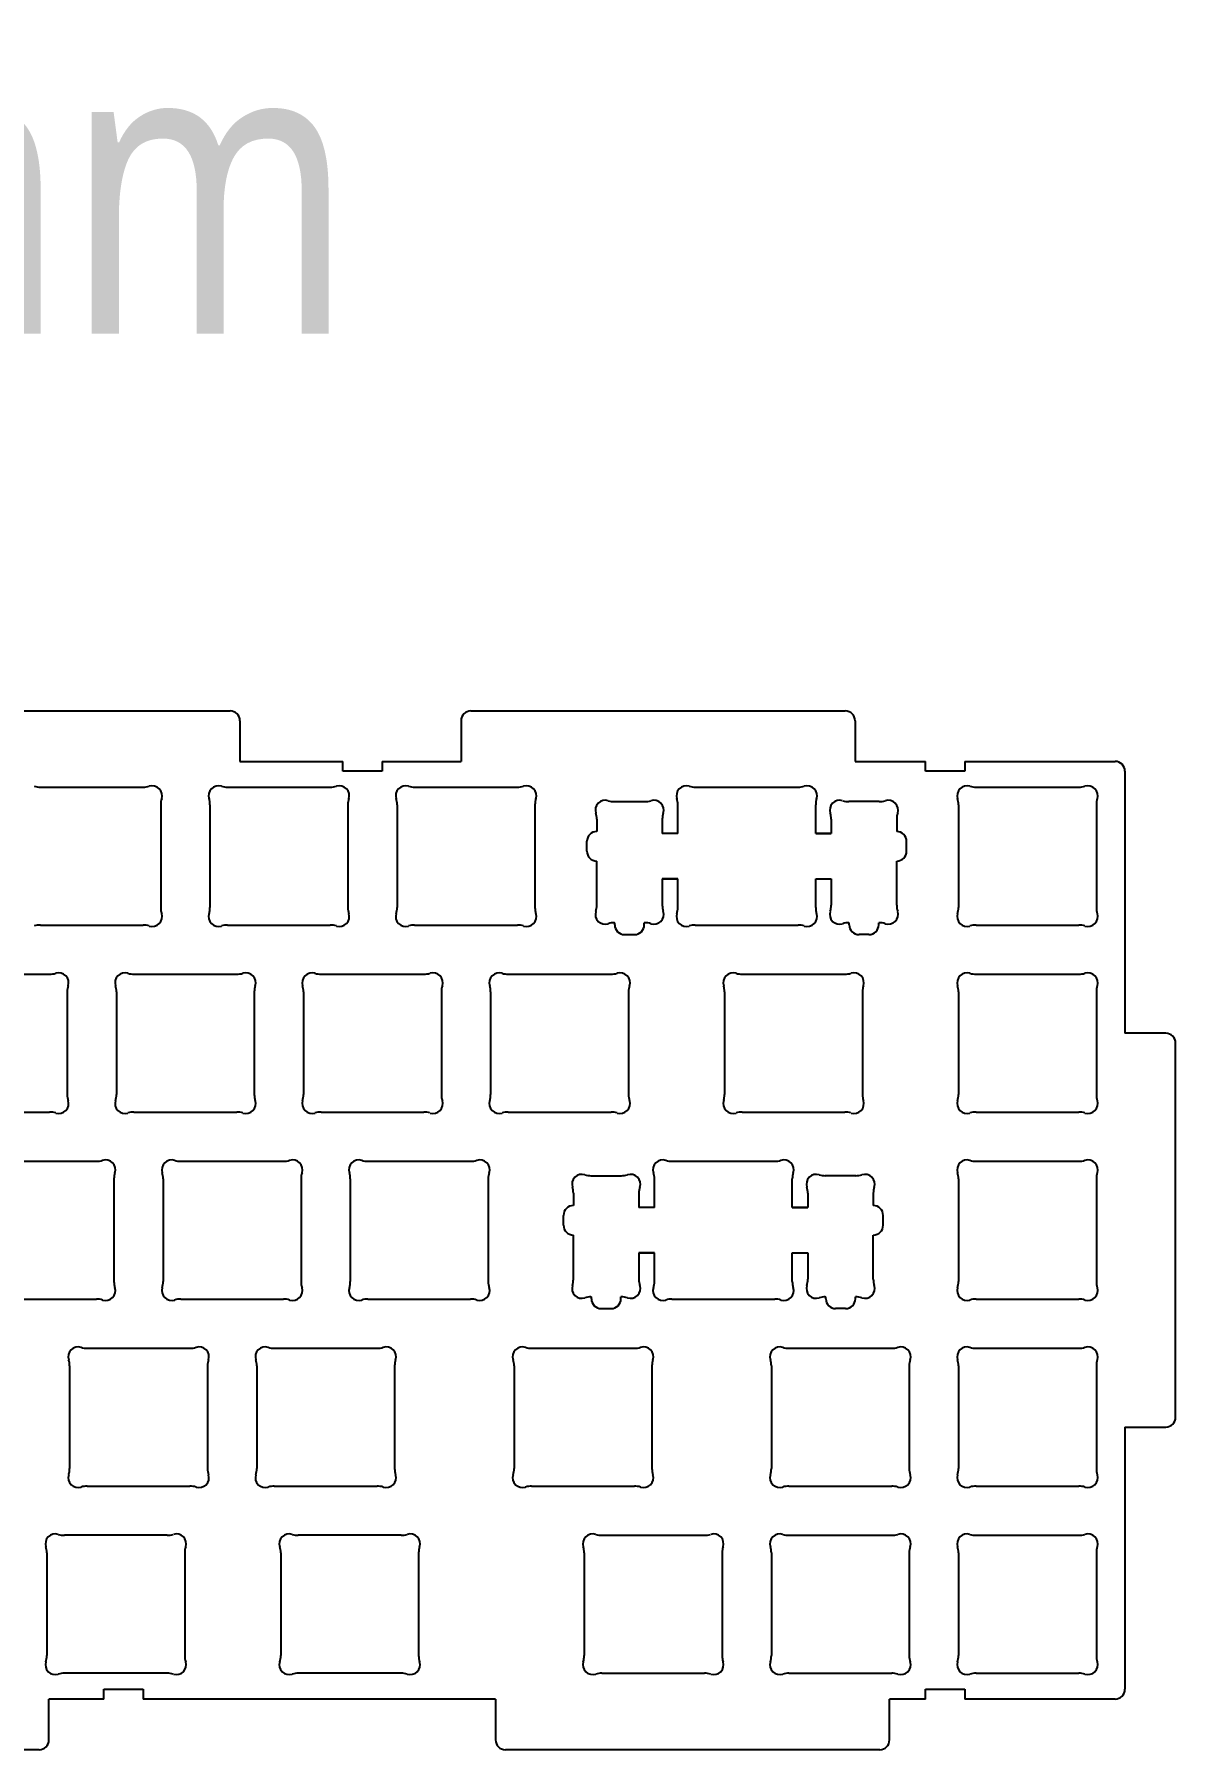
# Model space of a CAD drawing. Header units: inches. Extents: x 70 to 1310, y 181 to 772.
# Drawn here: x 1194 to 1309.8, y 515.4 to 689.6 of the extents above; entities that cross this region are included whole.
import ezdxf

# ---------------------------------------------------------------- set-up
doc = ezdxf.new("R2010")
doc.units = ezdxf.units.IN
doc.header["$LTSCALE"] = 1.21
doc.header["$MEASUREMENT"] = 0
doc.layers.get('0').update_dxf_attribs({"linetype": 'CONTINUOUS'})
doc.styles.get("Standard").update_dxf_attribs({"font": 'txt', "width": 0.8})

msp = doc.modelspace()

# ---------------------------------------------------------------- linework, layer by layer
at = {"linetype": 'Continuous'}
for p, q in [((1175.86, 620.91), (1213.83, 620.91)), ((1214.83, 619.91), (1214.83, 615.78)), ((1214.83, 615.78), (1225.29, 615.78)), ((1225.29, 614.78), (1225.29, 615.78)), ((1229.29, 615.78), (1229.29, 614.78)), ((1277.29, 615.78), (1284.44, 615.78)), ((1284.44, 614.78), (1284.44, 615.78)), ((1288.44, 615.78), (1303.69, 615.78)), ((1288.44, 615.78), (1288.44, 614.78)), ((1229.29, 614.78), (1225.29, 614.78)), ((1288.44, 614.78), (1284.44, 614.78)), ((1304.69, 614.78), (1304.69, 588.16)), ((1308.84, 588.16), (1304.69, 588.16)), ((1309.84, 549.16), (1309.84, 587.16)), ((1304.69, 548.16), (1308.84, 548.16)), ((1304.69, 548.16), (1304.69, 521.53)), ((1201.02, 520.53), (1201.02, 521.53)), ((1201.02, 521.53), (1205.02, 521.53)), ((1205.02, 521.53), (1205.02, 520.53)), ((1284.44, 520.53), (1284.44, 521.53)), ((1284.44, 521.53), (1288.44, 521.53)), ((1288.44, 521.53), (1288.44, 520.53)), ((1195.44, 516.38), (1195.44, 520.53)), ((1201.02, 520.53), (1195.44, 520.53)), ((1240.79, 520.53), (1205.02, 520.53)), ((1280.79, 516.38), (1280.79, 520.53)), ((1284.44, 520.53), (1280.79, 520.53)), ((1303.69, 520.53), (1288.44, 520.53)), ((1194.44, 515.38), (1156.44, 515.38)), ((1279.79, 515.38), (1241.79, 515.38))]:
    msp.add_line(p, q, dxfattribs=at)
for p, q in [((1238.29, 620.91), (1276.29, 620.91)), ((1237.29, 619.91), (1237.29, 615.78)), ((1277.29, 619.91), (1277.29, 615.78)), ((1229.29, 615.78), (1237.29, 615.78)), ((1194.57, 613.16), (1205.01, 613.16)), ((1213.57, 613.16), (1224.01, 613.16)), ((1232.57, 613.16), (1243.01, 613.16)), ((1252.85, 611.69), (1255.94, 611.69)), ((1261.07, 613.16), (1271.51, 613.16)), ((1279.74, 611.69), (1276.65, 611.69)), ((1289.57, 613.16), (1300.01, 613.16)), ((1206.79, 611.38), (1206.79, 600.94)), ((1211.79, 611.38), (1211.79, 600.94)), ((1225.79, 611.38), (1225.79, 600.94)), ((1230.79, 611.38), (1230.79, 600.94)), ((1244.79, 611.38), (1244.79, 600.94)), ((1259.29, 608.46), (1259.29, 611.38)), ((1273.29, 608.46), (1273.29, 611.38)), ((1287.79, 611.38), (1287.79, 600.94)), ((1301.79, 611.38), (1301.79, 600.94)), ((1251.07, 609.91), (1251.07, 608.66)), ((1257.72, 609.91), (1257.72, 608.46)), ((1259.29, 608.46), (1257.72, 608.46)), ((1273.29, 608.46), (1274.87, 608.46)), ((1274.87, 609.91), (1274.87, 608.46)), ((1281.52, 609.91), (1281.52, 608.66)), ((1250.07, 606.66), (1250.07, 607.66)), ((1282.52, 606.66), (1282.52, 607.66)), ((1251.07, 601.17), (1251.07, 605.66)), ((1281.52, 601.17), (1281.52, 605.66)), ((1259.29, 603.86), (1257.72, 603.86)), ((1257.72, 603.86), (1257.72, 601.17)), ((1259.29, 600.94), (1259.29, 603.86)), ((1273.29, 603.86), (1274.87, 603.86)), ((1273.29, 600.94), (1273.29, 603.86)), ((1274.87, 603.86), (1274.87, 601.17)), ((1194.57, 599.16), (1205.01, 599.16)), ((1213.57, 599.16), (1224.01, 599.16)), ((1232.57, 599.16), (1243.01, 599.16)), ((1252.85, 599.39), (1252.89, 599.39)), ((1252.89, 599.19), (1252.89, 599.39)), ((1253.89, 598.19), (1254.89, 598.19)), ((1255.89, 599.19), (1255.89, 599.39)), ((1255.94, 599.39), (1255.89, 599.39)), ((1261.07, 599.16), (1271.51, 599.16)), ((1276.65, 599.39), (1276.69, 599.39)), ((1276.69, 599.19), (1276.69, 599.39)), ((1278.69, 598.19), (1277.69, 598.19)), ((1279.69, 599.19), (1279.69, 599.39)), ((1279.74, 599.39), (1279.69, 599.39)), ((1289.57, 599.16), (1300.01, 599.16)), ((1185.07, 594.16), (1195.51, 594.16)), ((1204.07, 594.16), (1214.51, 594.16)), ((1223.07, 594.16), (1233.51, 594.16)), ((1242.07, 594.16), (1252.51, 594.16)), ((1265.82, 594.16), (1276.26, 594.16)), ((1289.57, 594.16), (1300.01, 594.16)), ((1197.29, 592.38), (1197.29, 581.94)), ((1202.29, 592.38), (1202.29, 581.94)), ((1216.29, 592.38), (1216.29, 581.94)), ((1221.29, 592.38), (1221.29, 581.94)), ((1235.29, 592.38), (1235.29, 581.94)), ((1240.29, 592.38), (1240.29, 581.94)), ((1254.29, 592.38), (1254.29, 581.94)), ((1264.04, 592.38), (1264.04, 581.94)), ((1278.04, 592.38), (1278.04, 581.94)), ((1287.79, 592.38), (1287.79, 581.94)), ((1301.79, 592.38), (1301.79, 581.94)), ((1185.07, 580.16), (1195.51, 580.16)), ((1204.07, 580.16), (1214.51, 580.16)), ((1223.07, 580.16), (1233.51, 580.16)), ((1242.07, 580.16), (1252.51, 580.16)), ((1265.82, 580.16), (1276.26, 580.16)), ((1289.57, 580.16), (1300.01, 580.16)), ((1189.82, 575.16), (1200.26, 575.16)), ((1208.82, 575.16), (1219.26, 575.16)), ((1227.82, 575.16), (1238.26, 575.16)), ((1258.7, 575.16), (1269.14, 575.16)), ((1289.57, 575.16), (1300.01, 575.16)), ((1202.04, 573.38), (1202.04, 562.94)), ((1207.04, 573.38), (1207.04, 562.94)), ((1221.04, 573.38), (1221.04, 562.94)), ((1226.04, 573.38), (1226.04, 562.94)), ((1240.04, 573.38), (1240.04, 562.94)), ((1250.47, 573.69), (1253.56, 573.69)), ((1256.92, 570.46), (1256.92, 573.38)), ((1270.92, 570.46), (1270.92, 573.38)), ((1277.36, 573.69), (1274.27, 573.69)), ((1287.79, 573.38), (1287.79, 562.94)), ((1301.79, 573.38), (1301.79, 562.94)), ((1248.69, 571.91), (1248.69, 570.66)), ((1255.34, 571.91), (1255.34, 570.46)), ((1272.49, 571.91), (1272.49, 570.46)), ((1279.14, 571.91), (1279.14, 570.66)), ((1256.92, 570.46), (1255.34, 570.46)), ((1270.92, 570.46), (1272.49, 570.46)), ((1247.69, 568.66), (1247.69, 569.66)), ((1280.14, 568.66), (1280.14, 569.66)), ((1248.69, 563.17), (1248.69, 567.66)), ((1279.14, 563.17), (1279.14, 567.66)), ((1256.92, 565.86), (1255.34, 565.86)), ((1255.34, 565.86), (1255.34, 563.17)), ((1256.92, 562.94), (1256.92, 565.86)), ((1270.92, 565.86), (1272.49, 565.86)), ((1270.92, 562.94), (1270.92, 565.86)), ((1272.49, 565.86), (1272.49, 563.17)), ((1189.82, 561.16), (1200.26, 561.16)), ((1208.82, 561.16), (1219.26, 561.16)), ((1227.82, 561.16), (1238.26, 561.16)), ((1250.47, 561.39), (1250.52, 561.39)), ((1250.52, 561.19), (1250.52, 561.39)), ((1253.52, 561.19), (1253.52, 561.39)), ((1253.56, 561.39), (1253.52, 561.39)), ((1258.7, 561.16), (1269.14, 561.16)), ((1274.27, 561.39), (1274.32, 561.39)), ((1274.32, 561.19), (1274.32, 561.39)), ((1277.32, 561.19), (1277.32, 561.39)), ((1277.36, 561.39), (1277.32, 561.39)), ((1289.57, 561.16), (1300.01, 561.16)), ((1251.52, 560.19), (1252.52, 560.19)), ((1276.32, 560.19), (1275.32, 560.19)), ((1199.32, 556.16), (1209.76, 556.16)), ((1218.32, 556.16), (1228.76, 556.16)), ((1244.45, 556.16), (1254.89, 556.16)), ((1270.57, 556.16), (1281.01, 556.16)), ((1289.57, 556.16), (1300.01, 556.16)), ((1197.54, 554.38), (1197.54, 543.94)), ((1211.54, 554.38), (1211.54, 543.94)), ((1216.54, 554.38), (1216.54, 543.94)), ((1230.54, 554.38), (1230.54, 543.94)), ((1242.67, 554.38), (1242.67, 543.94)), ((1256.67, 554.38), (1256.67, 543.94)), ((1268.79, 554.38), (1268.79, 543.94)), ((1282.79, 554.38), (1282.79, 543.94)), ((1287.79, 554.38), (1287.79, 543.94)), ((1301.79, 554.38), (1301.79, 543.94)), ((1199.32, 542.16), (1209.76, 542.16)), ((1218.32, 542.16), (1228.76, 542.16)), ((1244.45, 542.16), (1254.89, 542.16)), ((1270.57, 542.16), (1281.01, 542.16)), ((1289.57, 542.16), (1300.01, 542.16)), ((1207.45, 537.16), (1197.01, 537.16)), ((1231.2, 537.16), (1220.76, 537.16)), ((1251.57, 537.16), (1262.01, 537.16)), ((1270.57, 537.16), (1281.01, 537.16)), ((1289.57, 537.16), (1300.01, 537.16)), ((1195.23, 535.38), (1195.23, 524.94)), ((1209.23, 535.38), (1209.23, 524.94)), ((1218.98, 535.38), (1218.98, 524.94)), ((1232.98, 535.38), (1232.98, 524.94)), ((1249.79, 535.38), (1249.79, 524.94)), ((1263.79, 535.38), (1263.79, 524.94)), ((1268.79, 535.38), (1268.79, 524.94)), ((1282.79, 535.38), (1282.79, 524.94)), ((1287.79, 535.38), (1287.79, 524.94)), ((1301.79, 535.38), (1301.79, 524.94)), ((1207.45, 523.16), (1197.01, 523.16)), ((1231.2, 523.16), (1220.76, 523.16)), ((1251.57, 523.16), (1262.01, 523.16)), ((1270.57, 523.16), (1281.01, 523.16)), ((1289.57, 523.16), (1300.01, 523.16)), ((1240.79, 520.53), (1240.79, 516.38))]:
    msp.add_line(p, q)
at = {"color": 0}
for p, q in [((1259.29, 608.46), (1257.77, 608.46)), ((1274.82, 608.46), (1273.29, 608.46)), ((1257.77, 603.86), (1259.29, 603.86)), ((1273.29, 603.86), (1274.82, 603.86)), ((1256.92, 570.46), (1255.39, 570.46)), ((1272.44, 570.46), (1270.92, 570.46)), ((1255.39, 565.86), (1256.92, 565.86)), ((1270.92, 565.86), (1272.44, 565.86))]:
    msp.add_line(p, q, dxfattribs=at)
at = {"linetype": 'Continuous'}
for centre, start, end in [((1213.83, 619.91), 0, 90), ((1303.69, 614.78), 0, 90), ((1308.84, 587.16), 0, 90), ((1308.84, 549.16), 270, 0), ((1303.69, 521.53), 270, 0), ((1194.44, 516.38), 270, 0), ((1279.79, 516.38), 270, 0)]:
    msp.add_arc(centre, 1, start, end, dxfattribs=at)
for centre, radius, start, end in [((1238.29, 619.91), 1, 90, 180), ((1276.29, 619.91), 1, 0, 90), ((1194.57, 615.16), 2, 252.0237, 270), ((1205.01, 615.16), 2, 270, 287.9763), ((1205.94, 612.3), 1, 342.0237, 107.9763), ((1208.79, 611.38), 2, 162.0237, 180), ((1212.65, 612.3), 1, 72.0237, 197.9763), ((1209.79, 611.38), 2, 0, 17.9763), ((1213.57, 615.16), 2, 252.0237, 270), ((1224.01, 615.16), 2, 270, 287.9763), ((1224.94, 612.3), 1, 342.0237, 107.9763), ((1227.79, 611.38), 2, 162.0237, 180), ((1231.65, 612.3), 1, 72.0237, 197.9763), ((1228.79, 611.38), 2, 0, 17.9763), ((1232.57, 615.16), 2, 252.0237, 270), ((1243.01, 615.16), 2, 270, 287.9763), ((1243.94, 612.3), 1, 342.0237, 107.9763), ((1246.79, 611.38), 2, 162.0237, 180), ((1251.92, 610.83), 1, 72.0237, 197.9763), ((1252.85, 613.69), 2, 252.0237, 270), ((1255.94, 613.69), 2, 270, 287.9763), ((1256.87, 610.83), 1, 342.0237, 107.9763), ((1260.15, 612.3), 1, 72.0237, 197.9763), ((1257.29, 611.38), 2, 0, 17.9763), ((1261.07, 615.16), 2, 252.0237, 270), ((1271.51, 615.16), 2, 270, 287.9763), ((1272.44, 612.3), 1, 342.0237, 107.9763), ((1275.29, 611.38), 2, 162.0237, 180), ((1275.72, 610.83), 1, 72.0237, 197.9763), ((1276.65, 613.69), 2, 252.0237, 270), ((1279.74, 613.69), 2, 270, 287.9763), ((1280.67, 610.83), 1, 342.0237, 107.9763), ((1288.65, 612.3), 1, 72.0237, 197.9763), ((1285.79, 611.38), 2, 0, 17.9763), ((1289.57, 615.16), 2, 252.0237, 270), ((1300.01, 615.16), 2, 270, 287.9763), ((1300.94, 612.3), 1, 342.0237, 107.9763), ((1303.79, 611.38), 2, 162.0237, 180), ((1249.07, 609.91), 2, 0, 17.9763), ((1259.72, 609.91), 2, 162.0237, 180), ((1272.87, 609.91), 2, 0, 17.9763), ((1283.52, 609.91), 2, 162.0237, 180), ((1251.07, 607.66), 1, 90, 180), ((1281.52, 607.66), 1, 0, 90), ((1251.07, 606.66), 1, 180, 270), ((1281.52, 606.66), 1, 270, 0), ((1205.94, 600.01), 1, 252.0237, 17.9763), ((1208.79, 600.94), 2, 180, 197.9763), ((1212.65, 600.01), 1, 162.0237, 287.9763), ((1209.79, 600.94), 2, 342.0237, 0), ((1224.94, 600.01), 1, 252.0237, 17.9763), ((1227.79, 600.94), 2, 180, 197.9763), ((1231.65, 600.01), 1, 162.0237, 287.9763), ((1228.79, 600.94), 2, 342.0237, 0), ((1243.94, 600.01), 1, 252.0237, 17.9763), ((1246.79, 600.94), 2, 180, 197.9763), ((1251.92, 600.24), 1, 162.0237, 287.9763), ((1249.07, 601.17), 2, 342.0237, 0), ((1256.87, 600.24), 1, 252.0237, 17.9763), ((1259.72, 601.17), 2, 180, 197.9763), ((1260.15, 600.01), 1, 162.0237, 287.9763), ((1257.29, 600.94), 2, 342.0237, 0), ((1272.44, 600.01), 1, 252.0237, 17.9763), ((1275.29, 600.94), 2, 180, 197.9763), ((1275.72, 600.24), 1, 162.0237, 287.9763), ((1272.87, 601.17), 2, 342.0237, 0), ((1280.67, 600.24), 1, 252.0237, 17.9763), ((1283.52, 601.17), 2, 180, 197.9763), ((1288.65, 600.01), 1, 162.0237, 287.9763), ((1285.79, 600.94), 2, 342.0237, 0), ((1300.94, 600.01), 1, 252.0237, 17.9763), ((1303.79, 600.94), 2, 180, 197.9763), ((1194.57, 597.16), 2, 90, 107.9763), ((1205.01, 597.16), 2, 72.0237, 90), ((1213.57, 597.16), 2, 90, 107.9763), ((1224.01, 597.16), 2, 72.0237, 90), ((1232.57, 597.16), 2, 90, 107.9763), ((1243.01, 597.16), 2, 72.0237, 90), ((1252.85, 597.39), 2, 90, 107.9763), ((1253.89, 599.19), 1, 180, 270), ((1254.89, 599.19), 1, 270, 0), ((1255.94, 597.39), 2, 72.0237, 90), ((1261.07, 597.16), 2, 90, 107.9763), ((1271.51, 597.16), 2, 72.0237, 90), ((1276.65, 597.39), 2, 90, 107.9763), ((1277.69, 599.19), 1, 180, 270), ((1278.69, 599.19), 1, 270, 0), ((1279.74, 597.39), 2, 72.0237, 90), ((1289.57, 597.16), 2, 90, 107.9763), ((1300.01, 597.16), 2, 72.0237, 90), ((1195.51, 596.16), 2, 270, 287.9763), ((1196.44, 593.3), 1, 342.0237, 107.9763), ((1203.15, 593.3), 1, 72.0237, 197.9763), ((1204.07, 596.16), 2, 252.0237, 270), ((1214.51, 596.16), 2, 270, 287.9763), ((1215.44, 593.3), 1, 342.0237, 107.9763), ((1222.15, 593.3), 1, 72.0237, 197.9763), ((1223.07, 596.16), 2, 252.0237, 270), ((1233.51, 596.16), 2, 270, 287.9763), ((1234.44, 593.3), 1, 342.0237, 107.9763), ((1241.15, 593.3), 1, 72.0237, 197.9763), ((1242.07, 596.16), 2, 252.0237, 270), ((1252.51, 596.16), 2, 270, 287.9763), ((1253.44, 593.3), 1, 342.0237, 107.9763), ((1264.9, 593.3), 1, 72.0237, 197.9763), ((1265.82, 596.16), 2, 252.0237, 270), ((1276.26, 596.16), 2, 270, 287.9763), ((1277.19, 593.3), 1, 342.0237, 107.9763), ((1288.65, 593.3), 1, 72.0237, 197.9763), ((1289.57, 596.16), 2, 252.0237, 270), ((1300.01, 596.16), 2, 270, 287.9763), ((1300.94, 593.3), 1, 342.0237, 107.9763), ((1199.29, 592.38), 2, 162.0237, 180), ((1200.29, 592.38), 2, 0, 17.9763), ((1218.29, 592.38), 2, 162.0237, 180), ((1219.29, 592.38), 2, 0, 17.9763), ((1237.29, 592.38), 2, 162.0237, 180), ((1238.29, 592.38), 2, 0, 17.9763), ((1256.29, 592.38), 2, 162.0237, 180), ((1262.04, 592.38), 2, 0, 17.9763), ((1280.04, 592.38), 2, 162.0237, 180), ((1285.79, 592.38), 2, 0, 17.9763), ((1303.79, 592.38), 2, 162.0237, 180), ((1196.44, 581.01), 1, 252.0237, 17.9763), ((1199.29, 581.94), 2, 180, 197.9763), ((1203.15, 581.01), 1, 162.0237, 287.9763), ((1200.29, 581.94), 2, 342.0237, 0), ((1215.44, 581.01), 1, 252.0237, 17.9763), ((1218.29, 581.94), 2, 180, 197.9763), ((1222.15, 581.01), 1, 162.0237, 287.9763), ((1219.29, 581.94), 2, 342.0237, 0), ((1234.44, 581.01), 1, 252.0237, 17.9763), ((1237.29, 581.94), 2, 180, 197.9763), ((1241.15, 581.01), 1, 162.0237, 287.9763), ((1238.29, 581.94), 2, 342.0237, 0), ((1253.44, 581.01), 1, 252.0237, 17.9763), ((1256.29, 581.94), 2, 180, 197.9763), ((1264.9, 581.01), 1, 162.0237, 287.9763), ((1262.04, 581.94), 2, 342.0237, 0), ((1277.19, 581.01), 1, 252.0237, 17.9763), ((1280.04, 581.94), 2, 180, 197.9763), ((1288.65, 581.01), 1, 162.0237, 287.9763), ((1285.79, 581.94), 2, 342.0237, 0), ((1300.94, 581.01), 1, 252.0237, 17.9763), ((1303.79, 581.94), 2, 180, 197.9763), ((1195.51, 578.16), 2, 72.0237, 90), ((1204.07, 578.16), 2, 90, 107.9763), ((1214.51, 578.16), 2, 72.0237, 90), ((1223.07, 578.16), 2, 90, 107.9763), ((1233.51, 578.16), 2, 72.0237, 90), ((1242.07, 578.16), 2, 90, 107.9763), ((1252.51, 578.16), 2, 72.0237, 90), ((1265.82, 578.16), 2, 90, 107.9763), ((1276.26, 578.16), 2, 72.0237, 90), ((1289.57, 578.16), 2, 90, 107.9763), ((1300.01, 578.16), 2, 72.0237, 90), ((1200.26, 577.16), 2, 270, 287.9763), ((1201.19, 574.3), 1, 342.0237, 107.9763), ((1207.9, 574.3), 1, 72.0237, 197.9763), ((1208.82, 577.16), 2, 252.0237, 270), ((1219.26, 577.16), 2, 270, 287.9763), ((1220.19, 574.3), 1, 342.0237, 107.9763), ((1226.9, 574.3), 1, 72.0237, 197.9763), ((1227.82, 577.16), 2, 252.0237, 270), ((1238.26, 577.16), 2, 270, 287.9763), ((1239.19, 574.3), 1, 342.0237, 107.9763), ((1257.77, 574.3), 1, 72.0237, 197.9763), ((1258.7, 577.16), 2, 252.0237, 270), ((1269.14, 577.16), 2, 270, 287.9763), ((1270.07, 574.3), 1, 342.0237, 107.9763), ((1288.65, 574.3), 1, 72.0237, 197.9763), ((1289.57, 577.16), 2, 252.0237, 270), ((1300.01, 577.16), 2, 270, 287.9763), ((1300.94, 574.3), 1, 342.0237, 107.9763), ((1204.04, 573.38), 2, 162.0237, 180), ((1205.04, 573.38), 2, 0, 17.9763), ((1223.04, 573.38), 2, 162.0237, 180), ((1224.04, 573.38), 2, 0, 17.9763), ((1242.04, 573.38), 2, 162.0237, 180), ((1249.55, 572.83), 1, 72.0237, 197.9763), ((1250.47, 575.69), 2, 252.0237, 270), ((1253.56, 575.69), 2, 270, 287.9763), ((1254.49, 572.83), 1, 342.0237, 107.9763), ((1254.92, 573.38), 2, 0, 17.9763), ((1272.92, 573.38), 2, 162.0237, 180), ((1273.35, 572.83), 1, 72.0237, 197.9763), ((1274.27, 575.69), 2, 252.0237, 270), ((1277.36, 575.69), 2, 270, 287.9763), ((1278.29, 572.83), 1, 342.0237, 107.9763), ((1285.79, 573.38), 2, 0, 17.9763), ((1303.79, 573.38), 2, 162.0237, 180), ((1246.69, 571.91), 2, 0, 17.9763), ((1257.34, 571.91), 2, 162.0237, 180), ((1270.49, 571.91), 2, 0, 17.9763), ((1281.14, 571.91), 2, 162.0237, 180), ((1248.69, 569.66), 1, 90, 180), ((1279.14, 569.66), 1, 0, 90), ((1248.69, 568.66), 1, 180, 270), ((1279.14, 568.66), 1, 270, 0), ((1204.04, 562.94), 2, 180, 197.9763), ((1205.04, 562.94), 2, 342.0237, 0), ((1223.04, 562.94), 2, 180, 197.9763), ((1224.04, 562.94), 2, 342.0237, 0), ((1242.04, 562.94), 2, 180, 197.9763), ((1246.69, 563.17), 2, 342.0237, 0), ((1257.34, 563.17), 2, 180, 197.9763), ((1254.92, 562.94), 2, 342.0237, 0), ((1272.92, 562.94), 2, 180, 197.9763), ((1270.49, 563.17), 2, 342.0237, 0), ((1281.14, 563.17), 2, 180, 197.9763), ((1285.79, 562.94), 2, 342.0237, 0), ((1303.79, 562.94), 2, 180, 197.9763), ((1200.26, 559.16), 2, 72.0237, 90), ((1201.19, 562.01), 1, 252.0237, 17.9763), ((1207.9, 562.01), 1, 162.0237, 287.9763), ((1208.82, 559.16), 2, 90, 107.9763), ((1219.26, 559.16), 2, 72.0237, 90), ((1220.19, 562.01), 1, 252.0237, 17.9763), ((1226.9, 562.01), 1, 162.0237, 287.9763), ((1227.82, 559.16), 2, 90, 107.9763), ((1238.26, 559.16), 2, 72.0237, 90), ((1239.19, 562.01), 1, 252.0237, 17.9763), ((1249.55, 562.24), 1, 162.0237, 287.9763), ((1250.47, 559.39), 2, 90, 107.9763), ((1251.52, 561.19), 1, 180, 270), ((1252.52, 561.19), 1, 270, 0), ((1253.56, 559.39), 2, 72.0237, 90), ((1254.49, 562.24), 1, 252.0237, 17.9763), ((1257.77, 562.01), 1, 162.0237, 287.9763), ((1258.7, 559.16), 2, 90, 107.9763), ((1269.14, 559.16), 2, 72.0237, 90), ((1270.07, 562.01), 1, 252.0237, 17.9763), ((1273.35, 562.24), 1, 162.0237, 287.9763), ((1274.27, 559.39), 2, 90, 107.9763), ((1275.32, 561.19), 1, 180, 270), ((1276.32, 561.19), 1, 270, 0), ((1277.36, 559.39), 2, 72.0237, 90), ((1278.29, 562.24), 1, 252.0237, 17.9763), ((1288.65, 562.01), 1, 162.0237, 287.9763), ((1289.57, 559.16), 2, 90, 107.9763), ((1300.01, 559.16), 2, 72.0237, 90), ((1300.94, 562.01), 1, 252.0237, 17.9763), ((1198.4, 555.3), 1, 72.0237, 197.9763), ((1199.32, 558.16), 2, 252.0237, 270), ((1209.76, 558.16), 2, 270, 287.9763), ((1210.69, 555.3), 1, 342.0237, 107.9763), ((1217.4, 555.3), 1, 72.0237, 197.9763), ((1218.32, 558.16), 2, 252.0237, 270), ((1228.76, 558.16), 2, 270, 287.9763), ((1229.69, 555.3), 1, 342.0237, 107.9763), ((1243.52, 555.3), 1, 72.0237, 197.9763), ((1244.45, 558.16), 2, 252.0237, 270), ((1254.89, 558.16), 2, 270, 287.9763), ((1255.82, 555.3), 1, 342.0237, 107.9763), ((1269.65, 555.3), 1, 72.0237, 197.9763), ((1270.57, 558.16), 2, 252.0237, 270), ((1281.01, 558.16), 2, 270, 287.9763), ((1281.94, 555.3), 1, 342.0237, 107.9763), ((1288.65, 555.3), 1, 72.0237, 197.9763), ((1289.57, 558.16), 2, 252.0237, 270), ((1300.01, 558.16), 2, 270, 287.9763), ((1300.94, 555.3), 1, 342.0237, 107.9763), ((1195.54, 554.38), 2, 0, 17.9763), ((1213.54, 554.38), 2, 162.0237, 180), ((1214.54, 554.38), 2, 0, 17.9763), ((1232.54, 554.38), 2, 162.0237, 180), ((1240.67, 554.38), 2, 0, 17.9763), ((1258.67, 554.38), 2, 162.0237, 180), ((1266.79, 554.38), 2, 0, 17.9763), ((1284.79, 554.38), 2, 162.0237, 180), ((1285.79, 554.38), 2, 0, 17.9763), ((1303.79, 554.38), 2, 162.0237, 180), ((1195.54, 543.94), 2, 342.0237, 0), ((1213.54, 543.94), 2, 180, 197.9763), ((1214.54, 543.94), 2, 342.0237, 0), ((1232.54, 543.94), 2, 180, 197.9763), ((1240.67, 543.94), 2, 342.0237, 0), ((1258.67, 543.94), 2, 180, 197.9763), ((1266.79, 543.94), 2, 342.0237, 0), ((1284.79, 543.94), 2, 180, 197.9763), ((1285.79, 543.94), 2, 342.0237, 0), ((1303.79, 543.94), 2, 180, 197.9763), ((1198.4, 543.01), 1, 162.0237, 287.9763), ((1199.32, 540.16), 2, 90, 107.9763), ((1209.76, 540.16), 2, 72.0237, 90), ((1210.69, 543.01), 1, 252.0237, 17.9763), ((1217.4, 543.01), 1, 162.0237, 287.9763), ((1218.32, 540.16), 2, 90, 107.9763), ((1228.76, 540.16), 2, 72.0237, 90), ((1229.69, 543.01), 1, 252.0237, 17.9763), ((1243.52, 543.01), 1, 162.0237, 287.9763), ((1244.45, 540.16), 2, 90, 107.9763), ((1254.89, 540.16), 2, 72.0237, 90), ((1255.82, 543.01), 1, 252.0237, 17.9763), ((1269.65, 543.01), 1, 162.0237, 287.9763), ((1270.57, 540.16), 2, 90, 107.9763), ((1281.01, 540.16), 2, 72.0237, 90), ((1281.94, 543.01), 1, 252.0237, 17.9763), ((1288.65, 543.01), 1, 162.0237, 287.9763), ((1289.57, 540.16), 2, 90, 107.9763), ((1300.01, 540.16), 2, 72.0237, 90), ((1300.94, 543.01), 1, 252.0237, 17.9763), ((1196.08, 536.3), 1, 72.0237, 197.9763), ((1197.01, 539.16), 2, 252.0237, 270), ((1207.45, 539.16), 2, 270, 287.9763), ((1208.38, 536.3), 1, 342.0237, 107.9763), ((1219.83, 536.3), 1, 72.0237, 197.9763), ((1220.76, 539.16), 2, 252.0237, 270), ((1231.2, 539.16), 2, 270, 287.9763), ((1232.13, 536.3), 1, 342.0237, 107.9763), ((1250.65, 536.3), 1, 72.0237, 197.9763), ((1251.57, 539.16), 2, 252.0237, 270), ((1262.01, 539.16), 2, 270, 287.9763), ((1262.94, 536.3), 1, 342.0237, 107.9763), ((1269.65, 536.3), 1, 72.0237, 197.9763), ((1270.57, 539.16), 2, 252.0237, 270), ((1281.01, 539.16), 2, 270, 287.9763), ((1281.94, 536.3), 1, 342.0237, 107.9763), ((1288.65, 536.3), 1, 72.0237, 197.9763), ((1289.57, 539.16), 2, 252.0237, 270), ((1300.01, 539.16), 2, 270, 287.9763), ((1300.94, 536.3), 1, 342.0237, 107.9763), ((1193.23, 535.38), 2, 360, 17.9763), ((1211.23, 535.38), 2, 162.0237, 180), ((1216.98, 535.38), 2, 360, 17.9763), ((1234.98, 535.38), 2, 162.0237, 180), ((1247.79, 535.38), 2, 0, 17.9763), ((1265.79, 535.38), 2, 162.0237, 180), ((1266.79, 535.38), 2, 0, 17.9763), ((1284.79, 535.38), 2, 162.0237, 180), ((1285.79, 535.38), 2, 0, 17.9763), ((1303.79, 535.38), 2, 162.0237, 180), ((1193.23, 524.94), 2, 342.0237, 0), ((1211.23, 524.94), 2, 180, 197.9763), ((1216.98, 524.94), 2, 342.0237, 0), ((1234.98, 524.94), 2, 180, 197.9763), ((1247.79, 524.94), 2, 342.0237, 0), ((1265.79, 524.94), 2, 180, 197.9763), ((1266.79, 524.94), 2, 342.0237, 0), ((1284.79, 524.94), 2, 180, 197.9763), ((1285.79, 524.94), 2, 342.0237, 0), ((1303.79, 524.94), 2, 180, 197.9763), ((1196.08, 524.01), 1, 162.0237, 287.9763), ((1197.01, 521.16), 2, 90, 107.9763), ((1207.45, 521.16), 2, 72.0237, 90), ((1208.38, 524.01), 1, 252.0237, 17.9763), ((1219.83, 524.01), 1, 162.0237, 287.9763), ((1220.76, 521.16), 2, 90, 107.9763), ((1231.2, 521.16), 2, 72.0237, 90), ((1232.13, 524.01), 1, 252.0237, 17.9763), ((1250.65, 524.01), 1, 162.0237, 287.9763), ((1251.57, 521.16), 2, 90, 107.9763), ((1262.01, 521.16), 2, 72.0237, 90), ((1262.94, 524.01), 1, 252.0237, 17.9763), ((1269.65, 524.01), 1, 162.0237, 287.9763), ((1270.57, 521.16), 2, 90, 107.9763), ((1281.01, 521.16), 2, 72.0237, 90), ((1281.94, 524.01), 1, 252.0237, 17.9763), ((1288.65, 524.01), 1, 162.0237, 287.9763), ((1289.57, 521.16), 2, 90, 107.9763), ((1300.01, 521.16), 2, 72.0237, 90), ((1300.94, 524.01), 1, 252.0237, 17.9763), ((1241.79, 516.38), 1, 180, 270)]:
    msp.add_arc(centre, radius, start, end)

# ---------------------------------------------------------------- texts
at = {"linetype": 'Continuous', "insert": (1047.33, 689.22), "char_height": 30, "attachment_point": 1}
msp.add_mtext_dynamic_manual_height_columns('{\\fMicrosoft YaHei|b0|i0|c134|p34;PETG1.5mm}', width=182.79, gutter_width=450, heights=[50.08], dxfattribs=at)

doc.saveas('drawing.dxf')
